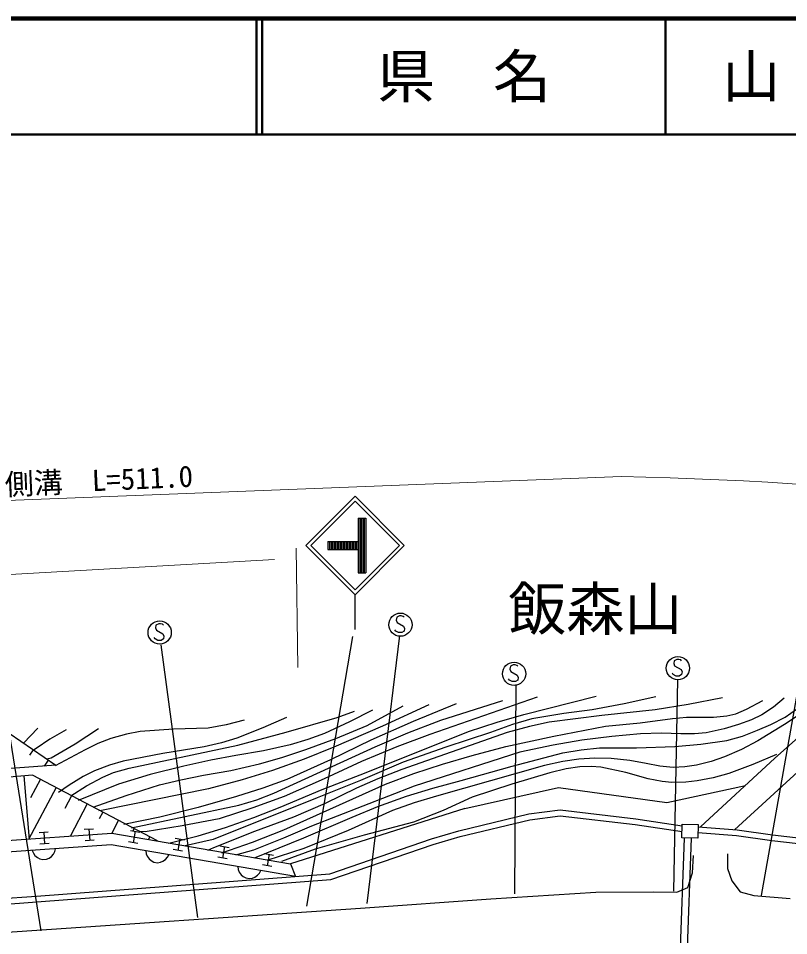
# Model space of a CAD drawing. Units: millimetres, scale not verified. Extents: x 40000 to 680000, y 20000 to 380000.
# Drawn here: x 277230 to 343599, y 300964 to 380000 of the extents above; entities that cross this region are included whole.
import ezdxf
from ezdxf.enums import TextEntityAlignment as Align

# ---------------------------------------------------------------- set-up
doc = ezdxf.new("R2010")
doc.units = ezdxf.units.MM
doc.header["$LTSCALE"] = 1000
for name, color, linetype, lineweight in [('M-BGD', 7, 'Continuous', 25), ('M-BGD-EXST', 7, 'Continuous', 25), ('M-STR-HTXT', 7, 'Continuous', 13), ('M-STR-STRC', 7, 'Continuous', 25), ('M-TTL', 2, 'Continuous', 140), ('M-TTL-LINE', 7, 'Continuous', 50)]:
    doc.layers.add(name, color=color, linetype=linetype, lineweight=lineweight)
doc.layers.add('M-BMK-HTXT', color=7, linetype='Continuous')
doc.layers.add('M-TTL-TXT', color=7, linetype='Continuous')
doc.styles.add('ＭＳ ゴシック', font='')
doc.styles.get('ＭＳ ゴシック').set_extended_font_data('MS Gothic')

msp = doc.modelspace()

# ---------------------------------------------------------------- linework, layer by layer
at = {"layer": 'M-BGD'}
for p, q in [((348030, 321239), (342415, 316257)), ((273970, 320112), (280462, 315640)), ((338935, 310089), (349532, 319816)), ((278909, 318849), (277669, 317557)), ((278514, 316981), (278200, 316525)), ((342415, 316257), (336009, 310326)), ((280462, 315640), (261995, 314341)), ((279813, 316087), (279463, 315580)), ((278454, 314794), (263546, 313566)), ((277709, 314732), (278160, 309251)), ((289231, 309131), (278454, 314794)), ((279128, 314440), (278288, 312841)), ((333115, 312442), (339877, 313907)), ((280475, 313732), (278118, 309247)), ((281822, 313024), (281248, 311932)), ((315709, 311911), (323775, 313716)), ((323775, 313716), (333115, 312442)), ((283169, 312316), (281699, 309519)), ((284516, 311608), (284208, 311022)), ((315709, 311911), (300672, 307154)), ((315177, 309996), (321206, 311449)), ((321206, 311449), (323907, 311804)), ((323907, 311804), (330442, 311039)), ((285863, 310901), (285280, 309791)), ((315306, 309512), (321298, 310956)), ((321298, 310956), (323911, 311300)), ((323911, 311300), (330375, 310544)), ((330442, 311039), (334432, 310432)), ((279015, 309851), (279813, 309907)), ((279414, 309879), (279484, 308882)), ((282907, 310125), (283705, 310181)), ((283306, 310153), (283376, 309156)), ((286901, 310022), (287689, 309887)), ((287210, 310193), (287105, 309993)), ((287295, 309955), (287126, 308969)), ((312816, 309301), (315177, 309996)), ((330375, 310544), (334417, 309929)), ((334402, 309406), (334436, 310578)), ((334436, 310578), (335803, 310538)), ((335803, 310538), (335769, 309367)), ((335783, 309853), (339117, 309581)), ((335797, 310354), (339171, 310078)), ((339171, 310078), (342206, 309665)), ((261932, 308147), (285288, 309792)), ((283775, 309184), (282977, 309128)), ((285288, 309792), (300672, 307154)), ((287520, 308902), (286732, 309037)), ((288557, 309485), (288441, 309263)), ((290747, 309363), (291535, 309228)), ((291141, 309295), (290972, 308310)), ((304064, 306293), (312816, 309301)), ((312968, 308825), (315306, 309512)), ((334598, 309374), (334046, 294142)), ((335769, 309367), (334402, 309406)), ((335198, 309352), (334646, 294120)), ((339117, 309581), (342143, 309169)), ((342143, 309169), (351395, 308068)), ((342206, 309665), (351461, 308564)), ((285237, 308786), (262012, 307150)), ((278434, 308306), (278530, 308073)), ((279883, 308910), (279085, 308854)), ((280366, 308202), (280429, 308447)), ((301096, 306067), (285237, 308786)), ((288216, 308275), (288255, 308025)), ((291366, 308242), (290578, 308377)), ((294593, 308704), (295381, 308569)), ((294987, 308636), (294818, 307651)), ((304166, 305799), (312968, 308825)), ((278530, 308073), (278664, 307882)), ((278664, 307882), (278878, 307696)), ((278878, 307696), (279086, 307591)), ((279086, 307591), (279331, 307528)), ((279331, 307528), (279650, 307550)), ((279650, 307550), (279884, 307647)), ((279884, 307647), (280075, 307780)), ((280075, 307780), (280260, 307994)), ((280260, 307994), (280366, 308202)), ((288255, 308025), (288339, 307807)), ((288339, 307807), (288502, 307577)), ((288502, 307577), (288679, 307425)), ((289685, 307374), (289916, 307537)), ((289916, 307537), (290068, 307714)), ((290068, 307714), (290188, 307937)), ((295212, 307583), (294424, 307718)), ((298439, 308044), (299227, 307909)), ((298833, 307977), (298664, 306991)), ((288679, 307425), (288902, 307305)), ((288902, 307305), (289218, 307251)), ((289218, 307251), (289468, 307289)), ((289468, 307289), (289685, 307374)), ((296145, 306916), (296184, 306666)), ((296184, 306666), (296268, 306448)), ((299059, 306924), (298270, 307059)), ((300672, 307154), (301096, 306067)), ((278785, 304372), (304064, 306293)), ((296268, 306448), (296432, 306217)), ((296432, 306217), (296608, 306065)), ((296608, 306065), (296831, 305946)), ((296831, 305946), (297147, 305892)), ((297147, 305892), (297397, 305930)), ((297397, 305930), (297614, 306015)), ((297614, 306015), (297845, 306178)), ((297845, 306178), (297997, 306355)), ((297997, 306355), (298117, 306578)), ((278822, 303873), (304166, 305799)), ((258552, 302928), (278785, 304372)), ((258587, 302429), (278822, 303873))]:
    msp.add_line(p, q, dxfattribs=at)
for points in [[(314966, 320933), (311261, 319423), (307598, 317815), (304132, 316123), (300374, 314415), (298309, 313662), (296016, 312944), (292727, 312015), (289423, 311185), (286311, 310532)], [(286993, 310262), (296234, 312221), (297766, 312680), (299255, 313234), (307987, 317238), (310801, 318446), (313628, 319542), (318974, 321215)], [(321924, 321504), (312680, 318294), (309848, 317235), (306783, 315973), (303569, 314462), (300135, 312962), (297436, 311976), (294525, 311041), (291354, 310419), (288171, 309919), (287654, 309931)], [(290201, 308939), (292722, 309574), (295077, 310275), (297530, 311141), (299784, 312045), (303406, 313544), (307067, 314951), (316016, 318543), (318483, 319364), (320794, 320028), (327008, 321587)], [(332162, 321546), (329430, 320934), (326675, 320427), (324228, 320108), (321472, 319637), (319804, 319145), (317916, 318472), (314061, 317218), (310380, 315901), (306701, 314329), (302966, 312845), (294013, 309262), (291606, 308691)], [(337891, 321463), (334948, 320882), (332095, 320427), (327508, 319944), (322951, 319348), (321283, 318993), (319360, 318462), (310257, 315290), (308211, 314489), (306372, 313660), (303668, 312355), (300931, 311159), (297586, 309931), (294056, 308522), (293528, 308303)], [(294753, 308112), (297400, 309030), (300102, 310078), (308867, 314016), (311302, 314926), (313775, 315736), (316336, 316500), (319240, 317251), (323354, 318154), (327814, 319022), (330804, 319312), (333588, 319682), (334784, 319791), (336112, 319803), (337120, 319792), (338279, 319892), (339040, 320090), (339963, 320466), (341380, 321215)], [(343213, 321422), (342288, 320652), (341297, 319997), (340398, 319563), (339265, 319143), (338043, 318773), (336478, 318430), (335498, 318343), (334299, 318356), (332644, 318412), (330844, 318359), (328356, 318137), (325778, 317798), (323300, 317377), (320452, 316783), (311327, 313833), (302490, 310399), (300089, 309355), (297480, 308338), (295952, 307906)], [(297572, 307678), (301838, 309397), (305984, 311175), (308215, 312090), (310662, 312972), (312956, 313680), (315392, 314324), (319764, 315580), (324133, 316710), (325714, 316977), (327306, 317134), (330486, 317144), (333779, 317267), (336035, 317452), (338270, 317766), (339611, 318163), (340925, 318665), (342069, 319149), (343302, 319787), (345238, 321174)], [(281751, 313010), (283107, 313876), (284512, 314633), (285435, 315007), (286776, 315408), (296138, 317383), (300299, 318487), (304691, 319762), (306189, 320295)], [(307739, 320399), (305775, 319388), (303594, 318385), (302177, 317855), (300642, 317405), (298345, 316899), (295980, 316485), (293816, 316095), (291491, 315567), (288593, 314837), (285850, 314030), (282371, 312597)], [(283681, 312039), (286510, 313036), (289406, 313946), (291221, 314400), (293184, 314782), (295547, 315206), (298000, 315756), (299924, 316305), (301990, 317006), (304591, 317965), (307278, 319070), (310374, 320760)], [(312609, 320843), (308608, 319011), (304410, 317200), (301865, 316172), (299134, 315180), (296503, 314381), (293604, 313612), (284390, 311754), (284177, 311708)], [(345415, 320600), (343249, 319159), (340945, 317757), (339527, 317014), (338059, 316372), (336920, 315976), (335647, 315650), (334653, 315499), (333655, 315462), (332491, 315573), (331309, 315790), (329901, 316047), (328302, 316219), (326900, 316250), (325525, 316167), (324140, 315970), (322572, 315634), (313256, 312993), (311342, 312413), (309480, 311743), (305642, 310038), (301833, 308468), (298646, 307430)], [(296682, 319520), (295125, 319123), (293582, 318849), (290586, 318756), (287719, 318554), (286556, 318332), (285204, 317955), (284083, 317520), (282977, 316966), (280407, 315594)], [(300320, 319765), (298296, 318863), (296061, 317988), (294732, 317575), (293233, 317227), (289678, 316668), (286255, 316012), (285098, 315667), (283790, 315159), (282808, 314671), (281619, 313936), (280686, 313291)], [(281337, 318694), (279950, 317895), (278759, 317090), (278547, 316937)], [(284127, 318797), (282128, 317473), (280062, 316258), (279684, 316162)], [(342561, 316581), (340509, 315712), (338434, 314948), (337091, 314566), (335725, 314297), (334746, 314190), (333543, 314172), (332690, 314246), (331507, 314475), (329562, 315018), (327429, 315492), (326584, 315551), (325601, 315507), (324418, 315328), (323036, 314994), (319746, 314016), (316337, 312886), (313843, 311758), (311266, 310733), (307024, 309635), (302795, 308421), (299896, 307348)]]:
    msp.add_lwpolyline(points, dxfattribs=at)
at = {"layer": 'M-BGD-EXST'}
for p, q in [((309828, 328396), (309788, 328156)), ((309788, 328156), (309868, 327956)), ((310068, 328516), (309828, 328396)), ((310228, 328516), (310068, 328516)), ((310388, 328476), (310228, 328516)), ((310468, 328396), (310388, 328476)), ((289087, 327724), (289047, 327484)), ((289047, 327484), (289127, 327284)), ((289327, 327844), (289087, 327724)), ((289127, 327284), (289687, 326964)), ((289487, 327844), (289327, 327844)), ((289647, 327804), (289487, 327844)), ((289727, 327724), (289647, 327804)), ((309748, 327196), (309668, 327316)), ((309868, 327956), (310428, 327636)), ((310428, 327636), (310508, 327436)), ((310508, 327436), (310468, 327196)), ((289007, 326524), (288927, 326644)), ((289247, 326404), (289007, 326524)), ((289727, 326524), (289527, 326404)), ((289687, 326964), (289767, 326764)), ((289767, 326764), (289727, 326524)), ((307288, 303732), (310105, 326833)), ((309988, 327076), (309748, 327196)), ((310268, 327076), (309988, 327076)), ((310468, 327196), (310268, 327076)), ((289527, 326404), (289247, 326404)), ((292684, 302531), (289532, 326011)), ((341270, 304436), (345144, 326270)), ((275348, 325181), (279165, 301369)), ((319622, 324171), (319582, 323931)), ((319862, 324291), (319622, 324171)), ((320022, 324291), (319862, 324291)), ((320182, 324251), (320022, 324291)), ((320262, 324171), (320182, 324251)), ((333738, 324651), (333698, 324411)), ((333698, 324411), (333778, 324211)), ((333978, 324771), (333738, 324651)), ((333778, 324211), (334338, 323891)), ((334138, 324771), (333978, 324771)), ((334298, 324731), (334138, 324771)), ((334378, 324651), (334298, 324731)), ((319582, 323931), (319662, 323731)), ((319662, 323731), (320222, 323411)), ((320222, 323411), (320302, 323211)), ((333658, 323451), (333578, 323571)), ((333898, 323331), (333658, 323451)), ((334178, 323331), (333898, 323331)), ((334378, 323451), (334178, 323331)), ((334338, 323891), (334418, 323691)), ((334418, 323691), (334378, 323451)), ((319542, 322971), (319462, 323091)), ((319782, 322851), (319542, 322971)), ((320062, 322851), (319782, 322851)), ((320107, 322608), (319966, 304577)), ((320262, 322971), (320062, 322851)), ((320302, 323211), (320262, 322971)), ((333700, 304788), (334052, 323030))]:
    msp.add_line(p, q, dxfattribs=at)
for centre in [(289407, 327084), (310148, 327756), (334058, 324011), (319942, 323531)]:
    msp.add_circle(centre, 1000, dxfattribs=at)
at = {"layer": 'M-STR-HTXT'}
for p, q in [((329188, 340516), (182441, 334808)), ((301309, 324080), (301171, 334349)), ((299310, 333384), (185036, 326887))]:
    msp.add_line(p, q, dxfattribs=at)
msp.add_arc((323407, 30744), 309826, 76.4914, 88.93091, dxfattribs=at)
at = {"layer": 'M-STR-STRC'}
for p, q in [((306239, 338820), (301996, 334577)), ((302421, 334577), (306239, 338395)), ((310482, 334577), (306239, 338820)), ((306239, 338395), (310057, 334577)), ((306509, 336927), (306509, 332227)), ((306509, 336927), (307159, 336927)), ((306639, 336927), (306639, 332227)), ((306769, 336927), (306769, 332227)), ((306899, 336927), (306899, 332227)), ((307029, 336927), (307029, 332227)), ((307159, 336927), (307159, 332227)), ((301996, 334577), (306239, 330334)), ((306239, 330759), (302421, 334577)), ((303909, 334927), (303909, 334227)), ((303909, 334927), (306509, 334927)), ((304039, 334927), (304039, 334227)), ((304169, 334927), (304169, 334227)), ((304299, 334927), (304299, 334227)), ((304429, 334927), (304429, 334227)), ((304559, 334927), (304559, 334227)), ((304689, 334927), (304689, 334227)), ((304819, 334927), (304819, 334227)), ((304949, 334927), (304949, 334227)), ((305079, 334927), (305079, 334227)), ((305209, 334927), (305209, 334227)), ((305339, 334927), (305339, 334227)), ((305469, 334927), (305469, 334227)), ((305599, 334927), (305599, 334227)), ((305729, 334927), (305729, 334227)), ((305859, 334927), (305859, 334227)), ((305989, 334927), (305989, 334227)), ((306119, 334927), (306119, 334227)), ((310057, 334577), (306239, 330759)), ((306239, 330334), (310482, 334577)), ((306249, 334927), (306249, 334227)), ((306379, 334927), (306379, 334227)), ((303909, 334227), (306509, 334227)), ((306509, 332227), (307159, 332227)), ((306239, 327334), (306239, 330334)), ((302083, 303507), (306041, 326740)), ((335313, 306376), (335404, 307868)), ((338342, 308003), (338342, 306737)), ((338342, 306737), (338704, 305697)), ((334906, 305110), (335313, 306376)), ((333957, 304703), (334906, 305110)), ((338704, 305697), (339427, 304748)), ((317935, 304134), (326999, 304725)), ((326999, 304725), (331968, 304748)), ((331968, 304748), (333957, 304703)), ((339427, 304748), (340603, 304432)), ((340603, 304432), (343722, 304160)), ((306704, 303346), (317935, 304134)), ((231984, 298223), (306704, 303346))]:
    msp.add_line(p, q, dxfattribs=at)
at = {"layer": 'M-TTL'}
msp.add_line((680000, 380000), (40000, 380000), dxfattribs=at)
at = {"layer": 'M-TTL-LINE'}
for p, q in [((297750, 380000), (297750, 370000)), ((298250, 380000), (298250, 370000)), ((333000, 380000), (333000, 370000)), ((40000, 370000), (680000, 370000))]:
    msp.add_line(p, q, dxfattribs=at)

# ---------------------------------------------------------------- texts
at = {"layer": 'M-BMK-HTXT', "style": 'ＭＳ ゴシック'}
msp.add_text('飯森山', height=3666, dxfattribs=at).set_placement((326940, 329112), align=Align.MIDDLE_CENTER)
at = {"layer": 'M-STR-HTXT', "style": 'ＭＳ ゴシック'}
msp.add_text('側溝\u3000L=511.0', height=1833, rotation=2.6, dxfattribs=at).set_placement((284169, 340196), align=Align.MIDDLE_CENTER)
at = {"layer": 'M-TTL-TXT', "style": 'ＭＳ ゴシック'}
for s, p in [('県\u3000名', (315625, 375000)), ('山\u3000口\u3000県', (350375, 375000))]:
    msp.add_text(s, height=3666, dxfattribs=at).set_placement(p, align=Align.MIDDLE_CENTER)

doc.saveas('drawing.dxf')
